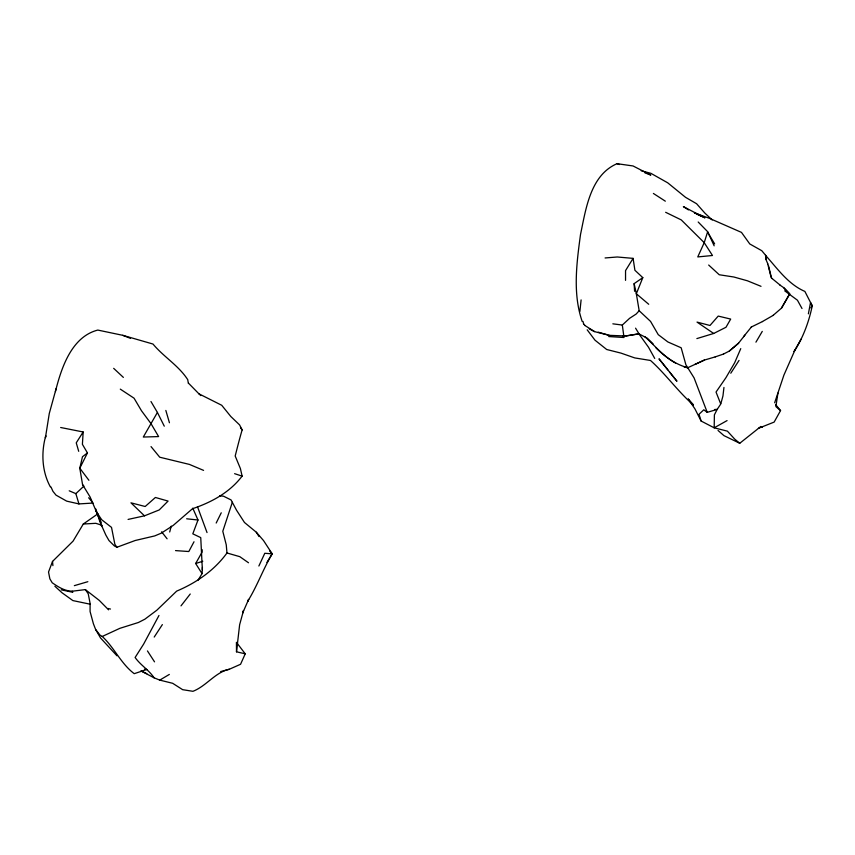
<?xml version="1.0" encoding="UTF-8"?>
<svg xmlns="http://www.w3.org/2000/svg" width="855" height="855" viewBox="0 0 855 855"><rect width="100%" height="100%" fill="white"/><g stroke="black" fill="none" stroke-linecap="round" stroke-linejoin="round"><path stroke-width="1.28" d="M625.539 280.355L625.55 270.597L633.095 258.37L617.257 256.992L605.084 257.954M202.197 549.68L202.101 552.116L195.667 563.498L202.047 573.641L197.89 580.438M202.047 573.641L202.411 567.453M60.662 427.5L83.17 431.978L82.401 444.322L87.445 452.926L79.793 468.209L82.572 484.657L90.106 496.979L101.029 522.619L98.218 515.223M220.686 671.581L229.343 669.251L240.565 664.271L245.235 653.819L236.504 651.809L239.635 624.716L243.525 610.502L242.67 612.992L248.645 599.398L247.672 601.354C257.141 586.199 263.051 569.216 272.2 553.848L263.522 540.552L256.308 532.227L244.487 522.49L236.546 510.232L231.053 499.94L223.508 496.189L219.628 495.847M579.904 311.402L581.101 299.902M723.95 387.475L722.956 395.94L720.925 403.453M777.932 393.097L775.87 406.574L780.551 410.592L774.138 422.092L758.417 428.334M808.381 313.838L810.54 302.542L812.25 305.844C808.862 322.014 803.134 337.65 794.071 351.533L801.188 339.018M55.404 391.601C61.304 368.056 71.489 336.785 97.801 330.073L122.725 335.31L152.981 344.041C163.743 356.973 178.588 365.491 187.737 379.673L188.367 383.489M169.707 531.992L171.235 526.156M56.141 388.598L49.28 413.478L45.443 437.642L45.775 435.729C41.051 452.455 41.906 471.468 50.349 486.869M698.193 222.011L707.662 231.705L704.221 242.67L697.766 256.928L712.482 255.495L704.221 242.67L681.243 219.895L665.65 212.297M774.651 402.78L783.928 375.067L795.214 349.481M192.77 508.159L197.997 520.011L192.803 533.83L200.743 537.613L202.368 569.825M188.56 383.232L198.905 393.802L221.723 405.27L230.818 416.513L239.56 424.871L242.147 429.894C239.592 438.508 237.423 447.24 235.189 455.993L240.405 468.572L242.115 476.117C229.717 492.448 211.58 502.27 192.461 508.736L173.191 525.43L161.285 533.167L154.691 535.925L135.208 540.499L116.943 547.243L114.399 545.939L108.991 540.563L105.849 535.08L99.875 521.732L95.878 509.067M98.047 513.695L83.298 524.019L73.092 541.097L52.529 561.425L48.532 572.016L49.857 578.824L52.23 582.789C58.407 587 64.349 590.955 72.215 591.211L72.793 592.291L61.239 589.832M633.095 258.37L634.902 270.266L642.8 277.64L636.334 293.757L639.177 310.739L650.57 321.416L658.232 334.636L667.894 341.968L681.168 347.782L685.881 364.743L694.089 377.91L707.224 412.345L717.174 409.406L720.765 404.02L716.03 392.05L725.906 377.728L734.648 362.787L740.751 348.637M232.346 502.259L222.792 531.265L226.244 544.785L226.981 552.982C214.284 570.445 196.415 582.736 176.675 591.115L156.818 610.224L144.858 619.202L138.425 622.493L119.871 628.329L102.237 636.462L100.046 635.147L95.664 629.558L93.398 623.744L90.085 611.528L90.096 603.352L88.236 593.808L85.361 589.608L72.215 591.211M258.873 566.01L264.793 553.281L272.2 553.848L266.931 562.419M216.187 523.036L221.253 512.797M158.966 615.493L143.629 644.104L135.111 657.495C140.573 665.211 148.898 669.989 154.135 677.844L159.767 680.11L172.678 683.305L182.649 689.675L192.941 691.31C206.397 686.095 215.236 672.222 229.343 669.251M194.01 541.76L188.816 551.528L175.542 550.609M150.972 401.519L157.406 412.441L143.298 437.044L158.603 436.574L150.972 423.588L141.481 410.753L134.053 398.195L120.299 389.132M755.938 342.16L762.275 331.387M83.17 431.978L76.245 442.837L78.703 451.312M730.779 373.218L739.041 360.425M154.21 637.061L162.364 624.599M810.829 307.95L812.25 305.844L804.886 291.427C788.086 284.191 777.419 268.523 765.524 255.335L765.941 259.471L767.886 263.992M773.166 315.345L781.588 308.046L789.742 293.896L783.875 287.793L779.856 285.014M781.47 308.067L789.625 293.928L783.768 287.814M181.004 605.864L190.238 594.001M743.594 336.624L751.363 327.027M744.897 335.117L738.517 343.208L729.326 351.02M639.177 310.739L636.163 314.041L629.569 318.338L622.322 325.05L612.843 323.831M93.152 503.05L78.938 503.916L75.86 493.645L83.897 486.121L82.572 484.657M738.635 343.176L729.454 350.988L723.458 354.066M87.445 452.926L82.475 456.73L79.793 468.209L88.899 480.275M718.04 430.46L723.95 435.633L739.746 443.285L760.822 426.506L762.275 427.361M634.592 291.277L634.132 283.636L642.8 277.64M762.425 321.555L773.273 315.324M159.767 680.11L169.333 674.435M727.071 420.596L714.182 427.821L701.111 421.034L694.965 408.936L688.19 398.911L693.373 404.704M704.424 360.062L687.655 367.768L684.192 366.966M713.679 333.471L725.991 327.262L730.683 319.075L718.221 316.083L709.981 325.477L697.028 322.1L713.679 333.471L696.868 338.591M751.246 327.048L762.542 321.533M644.777 172.742L650.805 175.072L633.042 165.956L617.054 163.69C590.303 175.168 585.857 209.165 580.524 234.43C576.644 263.019 572.561 293.746 582.212 321.501M694.88 364.465L704.296 360.094L715.325 356.866M144.484 515.832L159.212 509.943L168.082 501.083L155.396 497.471L145.179 506.502L130.954 502.826L144.484 515.832L128.079 519.423M715.208 356.898L723.576 354.034M195.667 563.498L202.785 561.265M74.342 585.654L87.851 581.689M625.881 335.994L638.877 333.856L647.267 338.174L653.038 343.785M623.829 336.207L639.006 333.824L635.575 328.17M83.298 524.019L95.813 523.313L102.098 525.312M714.737 409.481L717.174 409.406L714.395 414.846L714.182 427.821L727.413 431.155L734.68 439.085L739.746 443.285M609.081 335.32L622.814 335.887M608.685 336.549L624.011 337.511L622.322 325.05M186.657 518.793L197.997 520.011M144.42 669.187L146.857 669.465L134.224 673.676C120.929 663.683 114.356 647.641 102.237 636.462M226.981 552.982L239.806 556.669L248.495 562.761M589.17 328.822L594.428 331.601L607.884 335M107.933 608.482L110.477 609.038M609.209 335.288L598.169 332.157M687.783 367.736C675.632 364.508 664.955 356.727 656.042 347.964M622.697 335.908L623.947 336.175M641.186 170.765L650.879 173.319L667.723 182.82L685.55 197.334L696.601 203.736L704.948 213.194L712.183 219.938M90.085 604.186L72.878 600.584L62.009 592.761L54.87 586.22M234.601 473.67L242.115 476.117M617.054 163.69L619.458 164.523M122.725 335.31L130.516 338.366M761.014 286.329L747.43 280.793L733.825 276.999L719.247 274.754L708.677 265.029M203.576 470.378L189.415 464.415L159.735 457.211L151.036 446.599M69.223 490.813L75.86 493.645M697.691 214.53L704.905 217.854L683.369 206.6L688.457 209.892M141.107 670.918L146.793 673.655M141.182 671.047L154.135 677.844M594.556 331.569L584.884 325.488M700.886 215.877L694.442 212.863L709.265 218.26L741.488 232.4L749.771 243.953L761.805 250.718L765.631 255.314L766.048 259.45M78.938 503.916L66.69 501.137L56.013 495.13L52.946 491.326L51.011 487.008M784.666 290.786L797.437 300.212L802.011 308.505M644.916 336.774C654.962 345.698 663.501 356.546 675.6 363.086M653.391 193.454L665.329 201.171M772.151 278.58L779.963 284.982M707.224 412.345L703.793 409.802L699.027 414.269L701.111 421.034M771.37 277.95L772.268 278.548M85.361 589.608L99.33 600.445L108.564 609.829M648.71 304.273L636.334 293.757L634.132 283.636M113.672 368.345L123.366 377.397M198.905 393.802L200.829 395.609M693.352 405.035C677.812 391.301 665.842 374.255 650.505 360.468L634.773 357.924L621.04 353.126L606.697 349.503L594.995 340.183L587.171 329.806M116.975 655.806L100.516 637.937L95.664 629.558M269.656 550.941L272.2 553.848M88.653 497.76L92.404 502.174M583.484 323.81L585.002 325.456M775.806 404.778L780.551 410.592M667.808 369.852L658.991 358.822L676.936 381.234L669.465 371.904M161.627 531.81L167.099 538.8M245.235 653.819L236.429 642.34L236.504 651.809M240.501 427.703L242.147 429.894M147.455 650.933L154.531 661.845M116.943 547.243L114.88 544.325L111.513 527.385L101.713 519.755L95.707 510.841M256.308 532.227L259.012 536.555M638.877 333.856L648.507 347.237L654.716 358.437M707.812 232.549L714.641 243.857M771.488 277.928L768.506 265.787M157.406 412.441L164.278 426.175M707.662 231.705L714.149 245.823M767.769 264.013L771.039 277.041M207.028 532.569L197.494 506.726M100.837 523.602L101.724 526.22M165.838 410.443L169.44 422.755M583.003 321.469L583.612 323.778M52.529 561.425L52.903 565.615"/></g></svg>
